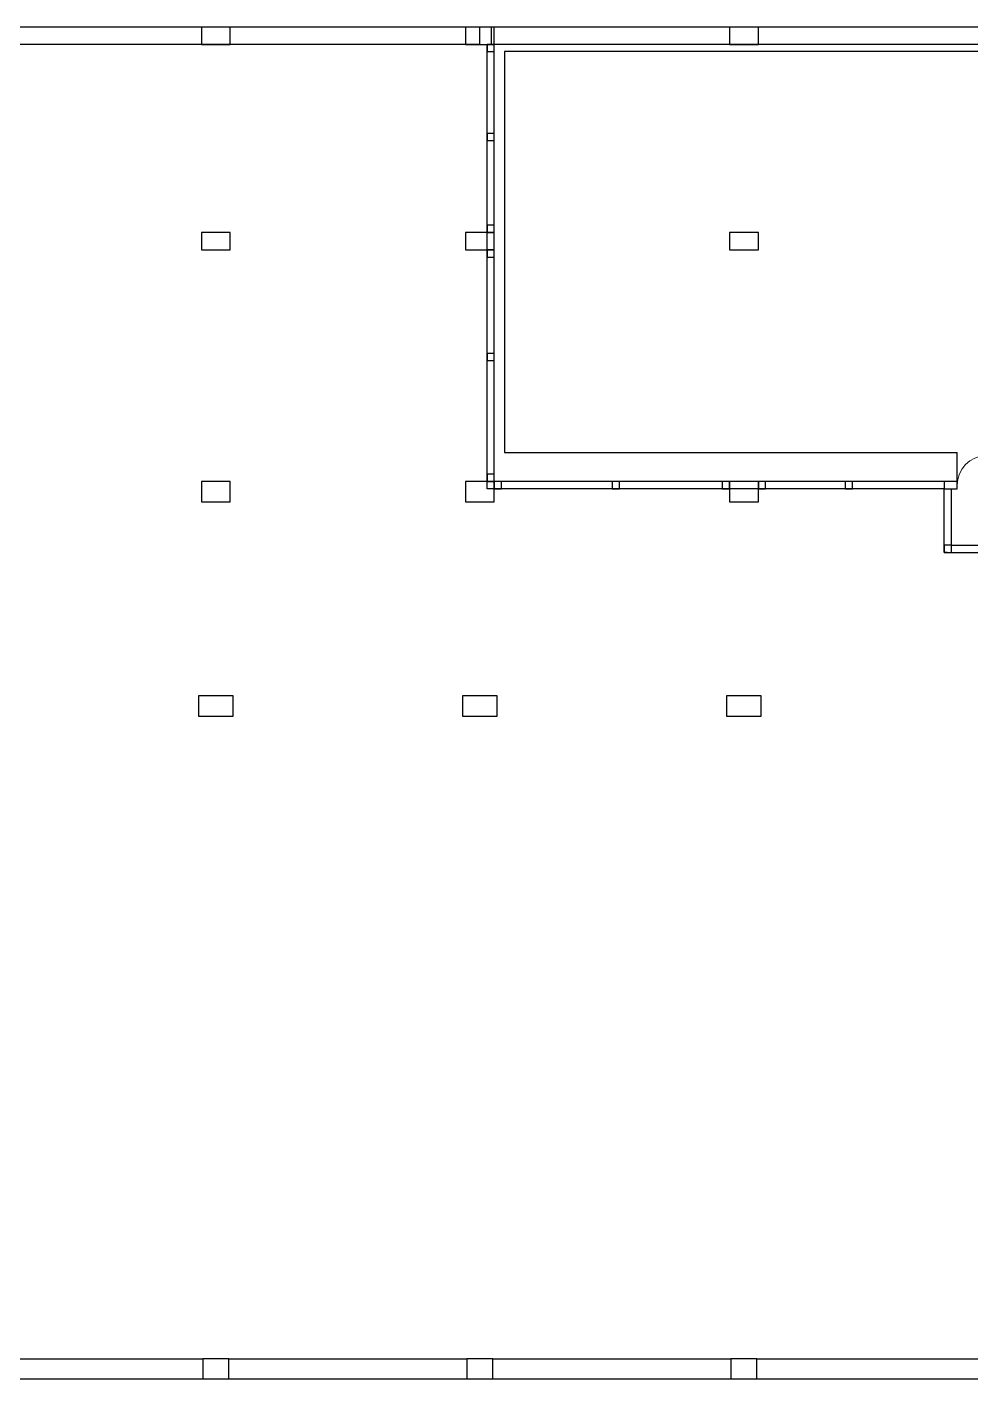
# Model space of a CAD drawing. Header units: metres. Extents: x -107920 to 223280, y -14950 to 38746.
# Drawn here: x 3498 to 36105, y -12950 to 33750 of the extents above; entities that cross this region are included whole.
import ezdxf

# ---------------------------------------------------------------- set-up
doc = ezdxf.new("R2010")
doc.units = ezdxf.units.M
for name, color, linetype in [('06A_结构柱', 4, 'Continuous'), ('07A_墙体', 4, 'Continuous'), ('07A_结构墙', 5, 'Continuous'), ('10A_楼梯', 85, 'Continuous'), ('14A_离壁墙、装修线', 150, 'Continuous'), ('WALL', 5, 'Continuous')]:
    doc.layers.add(name, color=color, linetype=linetype)

msp = doc.modelspace()

# ---------------------------------------------------------------- linework, layer by layer
at = {"lineweight": 13}
msp.add_ellipse((36654, 17925), major_axis=(724, 724), ratio=1, start_param=0.811042, end_param=2.356194, dxfattribs=at)
at = {"layer": '06A_结构柱'}
for p, q in [((10520, 33750, 0), (9520, 33750, 0)), ((9520, 33750, 0), (9520, 33150, 0)), ((10520, 33150, 0), (10520, 33750, 0)), ((19640, 33750, 0), (18640, 33750, 0)), ((18640, 33750, 0), (18640, 33150, 0)), ((19640, 33150, 0), (19640, 33750, 0)), ((28760, 33750, 0), (27760, 33750, 0)), ((27760, 33750, 0), (27760, 33150, 0)), ((28760, 33150, 0), (28760, 33750, 0)), ((9520, 33150, 0), (10520, 33150, 0)), ((18640, 33150, 0), (19640, 33150, 0)), ((19640, 33150), (19390, 33150)), ((19390, 33150), (19390, 32900)), ((19390, 32900), (19640, 32900)), ((19640, 32900), (19640, 33150)), ((27760, 33150, 0), (28760, 33150, 0)), ((19640, 30075), (19390, 30075)), ((19390, 30075), (19390, 29825)), ((19640, 29825), (19640, 30075)), ((19390, 29825), (19640, 29825)), ((10520, 26650, 0), (9520, 26650, 0)), ((9520, 26650, 0), (9520, 26050, 0)), ((10520, 26050, 0), (10520, 26650, 0)), ((19640, 26650, 0), (18640, 26650, 0)), ((18640, 26650, 0), (18640, 26050, 0)), ((19640, 26900), (19390, 26900)), ((19390, 26900), (19390, 26650)), ((19390, 26650), (19640, 26650)), ((19640, 26650), (19640, 26900)), ((19640, 26050, 0), (19640, 26650, 0)), ((28760, 26650, 0), (27760, 26650, 0)), ((27760, 26650, 0), (27760, 26050, 0)), ((28760, 26050, 0), (28760, 26650, 0)), ((9520, 26050, 0), (10520, 26050, 0)), ((18640, 26050, 0), (19640, 26050, 0)), ((19640, 26050), (19390, 26050)), ((19390, 26050), (19390, 25800)), ((19390, 25800), (19640, 25800)), ((19640, 25800), (19640, 26050)), ((27760, 26050, 0), (28760, 26050, 0)), ((19640, 22475), (19390, 22475)), ((19390, 22475), (19390, 22225)), ((19640, 22225), (19640, 22475)), ((19390, 22225), (19640, 22225)), ((19640, 18300), (19390, 18300)), ((19390, 18300), (19390, 18050)), ((19640, 18050), (19640, 18300)), ((10520, 18050, 0), (9520, 18050, 0)), ((9520, 18050, 0), (9520, 17350, 0)), ((10520, 17350, 0), (10520, 18050, 0)), ((19640, 18050, 0), (18640, 18050, 0)), ((18640, 18050, 0), (18640, 17350, 0)), ((19390, 18050), (19640, 18050)), ((19890, 18050), (19640, 18050)), ((19640, 18050), (19640, 17800)), ((19640, 17350, 0), (19640, 18050, 0)), ((19640, 17800), (19890, 17800)), ((19890, 17800), (19890, 18050)), ((23965, 18050), (23715, 18050)), ((23715, 18050), (23715, 17800)), ((23715, 17800), (23965, 17800)), ((23965, 17800), (23965, 18050)), ((27760, 18050), (27510, 18050)), ((27510, 18050), (27510, 17800)), ((27510, 17800), (27760, 17800)), ((27760, 17800), (27760, 18050)), ((28760, 18050, 0), (27760, 18050, 0)), ((27760, 18050, 0), (27760, 17350, 0)), ((29010, 18050), (28760, 18050)), ((28760, 18050), (28760, 17800)), ((28760, 17350, 0), (28760, 18050, 0)), ((28760, 17800), (29010, 17800)), ((29010, 17800), (29010, 18050)), ((32010, 18050), (31760, 18050)), ((31760, 18050), (31760, 17800)), ((31760, 17800), (32010, 17800)), ((32010, 17800), (32010, 18050)), ((35630, 18050), (35180, 18050)), ((35180, 18050), (35180, 17800)), ((35180, 17800), (35630, 17800)), ((35630, 17800), (35630, 18050)), ((9520, 17350, 0), (10520, 17350, 0)), ((18640, 17350, 0), (19640, 17350, 0)), ((27760, 17350, 0), (28760, 17350, 0)), ((35430, 15850), (35180, 15850)), ((35180, 15850), (35180, 15600)), ((35180, 15600), (35430, 15600)), ((35430, 15600), (35430, 15850)), ((10620, 10650, 0), (9420, 10650, 0)), ((9420, 10650, 0), (9420, 9950, 0)), ((10620, 9950, 0), (10620, 10650, 0)), ((19740, 10650, 0), (18540, 10650, 0)), ((18540, 10650, 0), (18540, 9950, 0)), ((19740, 9950, 0), (19740, 10650, 0)), ((28860, 10650, 0), (27660, 10650, 0)), ((27660, 10650, 0), (27660, 9950, 0)), ((28860, 9950, 0), (28860, 10650, 0)), ((9420, 9950, 0), (10620, 9950, 0)), ((18540, 9950, 0), (19740, 9950, 0)), ((27660, 9950, 0), (28860, 9950, 0)), ((10470, -12250), (9570, -12250)), ((9570, -12250), (9570, -12950)), ((10470, -12950), (10470, -12250)), ((19590, -12250), (18690, -12250)), ((18690, -12250), (18690, -12950)), ((19590, -12950), (19590, -12250)), ((28710, -12250), (27810, -12250)), ((27810, -12250), (27810, -12950)), ((28710, -12950), (28710, -12250)), ((9570, -12950), (10470, -12950)), ((18690, -12950), (19590, -12950)), ((27810, -12950), (28710, -12950))]:
    msp.add_line(p, q, dxfattribs=at)
at = {"layer": '07A_墙体'}
for p, q in [((19390, 17800), (19390, 33150)), ((19390, 33150), (19640, 33150)), ((19640, 18050), (19640, 33150)), ((35180, 17800), (19390, 17800)), ((35180, 18050), (19640, 18050)), ((35280, 18050), (35180, 18050)), ((35180, 15850), (35180, 17800)), ((35630, 18050), (35280, 18050)), ((35430, 17800), (35630, 17800)), ((35430, 15850), (35430, 17800)), ((35630, 17800), (35630, 18050)), ((35180, 15600), (35180, 15850)), ((35280, 15600), (35180, 15600)), ((35280, 15600), (55370, 15600)), ((35430, 15850), (55120, 15850))]:
    msp.add_line(p, q, dxfattribs=at)
at = {"layer": '07A_结构墙'}
for p, q in [((19140, 33750), (500, 33750)), ((19140, 33150), (19140, 33750)), ((55970, 33750), (19540, 33750)), ((19540, 33150), (19540, 33750)), ((19140, 33150), (500, 33150)), ((55970, 33150), (19540, 33150))]:
    msp.add_line(p, q, dxfattribs=at)
at = {"layer": '10A_楼梯', "color": 252}
msp.add_line((67189, 32900, 0), (19990, 32900, 0), dxfattribs=at)
msp.add_line((67189, 32900, 0), (19990, 32900, 0), dxfattribs=at)
at = {"layer": '14A_离壁墙、装修线'}
for p, q in [((19990, 32900, 0), (19990, 19050, 0)), ((19990, 19050, 0), (35630, 19050, 0)), ((35630, 18050), (35630, 19050, 0))]:
    msp.add_line(p, q, dxfattribs=at)
at = {"layer": 'WALL'}
for p, q in [((1350, -12250), (9570, -12250)), ((10470, -12250), (18690, -12250)), ((19590, -12250), (27810, -12250)), ((28710, -12250), (36780, -12250)), ((1350, -12950), (9570, -12950)), ((10470, -12950), (18690, -12950)), ((19590, -12950), (27810, -12950)), ((28710, -12950), (37380, -12950))]:
    msp.add_line(p, q, dxfattribs=at)

doc.saveas('drawing.dxf')
